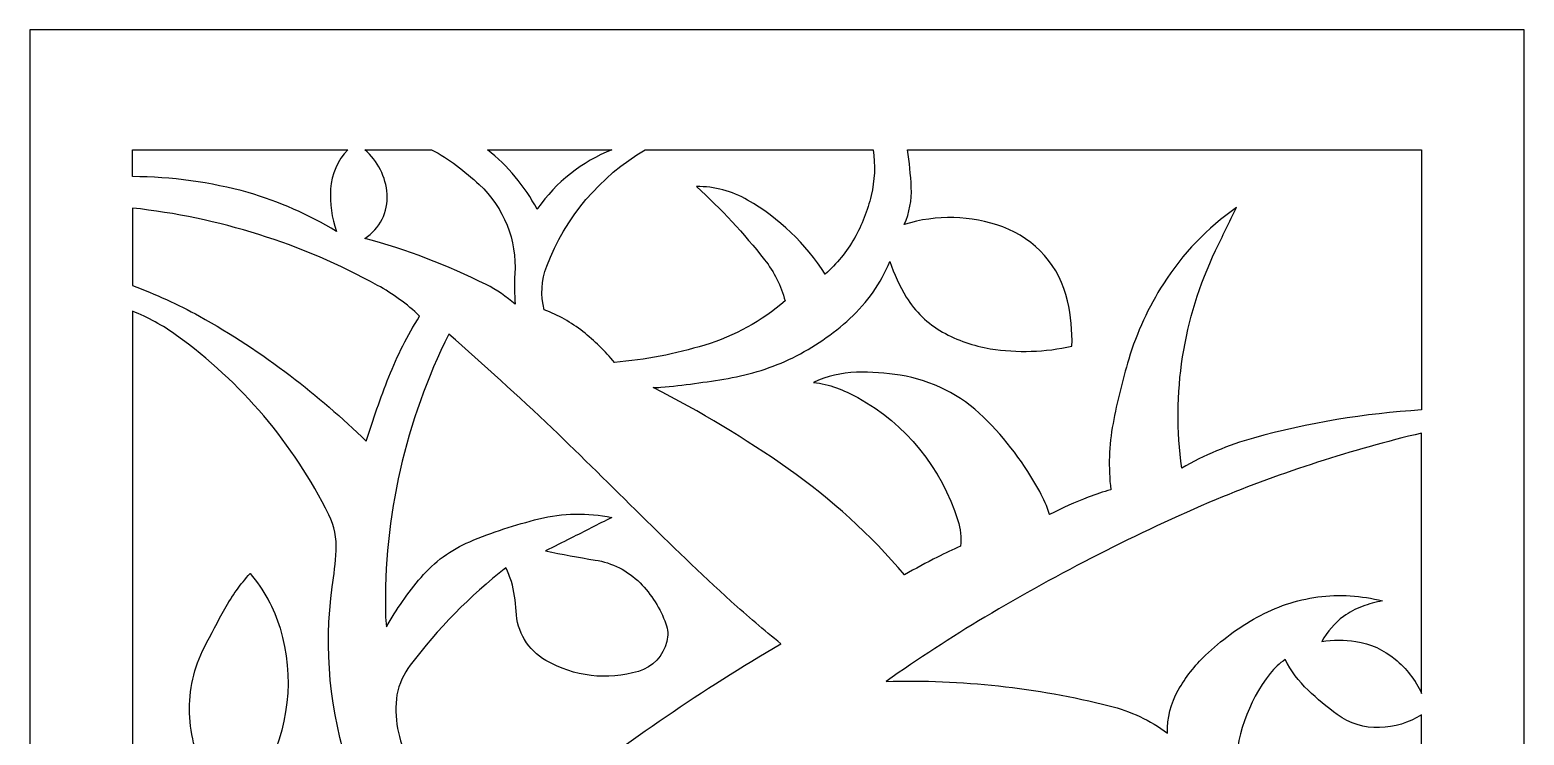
# Model space of a CAD drawing. Header units: centimetres. Extents: x -9.9 to 9.5, y -12.3 to 11.4.
# Drawn here: x -9.86 to -0.66, y 7.04 to 11.39 of the extents above; entities that cross this region are included whole.
import ezdxf

# ---------------------------------------------------------------- set-up
doc = ezdxf.new("R2010")
doc.units = ezdxf.units.CM
doc.header["$MEASUREMENT"] = 0
doc.layers.add('layer 1', color=7, linetype='Continuous')

msp = doc.modelspace()

# ---------------------------------------------------------------- linework, layer by layer
at = {"layer": 'layer 1', "color": 242}
for points, knots in [([(-9.86086, 11.39001), (-9.86086, 11.39001), (-0.6576, 11.39001), (-0.6576, 11.39001), (-0.6576, 11.39001), (-0.6576, 11.39001), (-0.6576, -12.28689), (-0.6576, -12.28689), (-0.6576, -12.28689), (-0.6576, -12.28689), (-9.86086, -12.28689), (-9.86086, -12.28689), (-9.86086, -12.28689), (-9.86086, -12.28689), (-9.86086, 11.39001), (-9.86086, 11.39001)], [0, 0, 0, 0, 0.2, 0.2, 0.2, 0.2, 0.4, 0.4, 0.4, 0.4, 0.6, 0.6, 0.6, 0.6, 1, 1, 1, 1]), ([(-9.22926, 10.48524), (-8.98853, 10.48461), (-8.74891, 10.45166), (-8.51692, 10.38739), (-8.51692, 10.38739), (-8.32595, 10.33196), (-8.14306, 10.25147), (-7.97318, 10.14812), (-7.97318, 10.14812), (-8.00195, 10.23202), (-8.01399, 10.32082), (-8.00864, 10.40938), (-8.00864, 10.40938), (-8.00317, 10.49985), (-7.96577, 10.58549), (-7.90313, 10.65098), (-7.90313, 10.65098), (-7.90313, 10.65098), (-9.22926, 10.65098), (-9.22926, 10.65098), (-9.22926, 10.65098), (-9.22926, 10.65098), (-9.22926, 10.48524), (-9.22926, 10.48524)], [0, 0, 0, 0, 0.1428571, 0.1428571, 0.1428571, 0.1428571, 0.2857143, 0.2857143, 0.2857143, 0.2857143, 0.4285714, 0.4285714, 0.4285714, 0.4285714, 0.5714286, 0.5714286, 0.5714286, 0.5714286, 0.7142857, 0.7142857, 0.7142857, 0.7142857, 1, 1, 1, 1]), ([(-7.79822, 10.65098), (-7.71759, 10.58215), (-7.66797, 10.48371), (-7.66056, 10.37793), (-7.66056, 10.37793), (-7.6529, 10.26859), (-7.70579, 10.16378), (-7.79822, 10.10487), (-7.79822, 10.10487), (-7.54002, 10.03528), (-7.28944, 9.93983), (-7.05039, 9.82002), (-7.05039, 9.82002), (-6.9857, 9.78759), (-6.92557, 9.7467), (-6.87167, 9.6984), (-6.87167, 9.6984), (-6.87699, 9.76114), (-6.87769, 9.82416), (-6.87379, 9.887), (-6.87379, 9.887), (-6.86102, 10.09381), (-6.9414, 10.29535), (-7.09312, 10.43649), (-7.09312, 10.43649), (-7.13766, 10.47797), (-7.18422, 10.51725), (-7.23262, 10.55421), (-7.23262, 10.55421), (-7.28109, 10.59123), (-7.33291, 10.62363), (-7.3874, 10.65098), (-7.3874, 10.65098), (-7.3874, 10.65098), (-7.79822, 10.65098), (-7.79822, 10.65098)], [0, 0, 0, 0, 0.1, 0.1, 0.1, 0.1, 0.2, 0.2, 0.2, 0.2, 0.3, 0.3, 0.3, 0.3, 0.4, 0.4, 0.4, 0.4, 0.5, 0.5, 0.5, 0.5, 0.6, 0.6, 0.6, 0.6, 0.7, 0.7, 0.7, 0.7, 0.8, 0.8, 0.8, 0.8, 1, 1, 1, 1]), ([(-6.2773, 10.65098), (-6.2773, 10.65098), (-7.04214, 10.65098), (-7.04214, 10.65098), (-7.04214, 10.65098), (-6.97989, 10.60157), (-6.92275, 10.546), (-6.87167, 10.4851), (-6.87167, 10.4851), (-6.81985, 10.42281), (-6.77448, 10.35545), (-6.7362, 10.28408), (-6.7362, 10.28408), (-6.73537, 10.28568), (-6.73439, 10.28724), (-6.73335, 10.28874), (-6.73335, 10.28874), (-6.61994, 10.45138), (-6.46137, 10.57731), (-6.2773, 10.65098)], [0, 0, 0, 0, 0.1666667, 0.1666667, 0.1666667, 0.1666667, 0.3333333, 0.3333333, 0.3333333, 0.3333333, 0.5, 0.5, 0.5, 0.5, 0.6666667, 0.6666667, 0.6666667, 0.6666667, 1, 1, 1, 1]), ([(-4.66708, 10.65098), (-4.66708, 10.65098), (-6.07189, 10.65098), (-6.07189, 10.65098), (-6.07189, 10.65098), (-6.34922, 10.48729), (-6.56277, 10.23456), (-6.67785, 9.93377), (-6.67785, 9.93377), (-6.71087, 9.84741), (-6.71602, 9.7529), (-6.6925, 9.66347), (-6.6925, 9.66347), (-6.60648, 9.6325), (-6.5261, 9.58757), (-6.45462, 9.53054), (-6.45462, 9.53054), (-6.38346, 9.47375), (-6.31818, 9.4099), (-6.25983, 9.34003), (-6.25983, 9.34003), (-6.07154, 9.35652), (-5.88548, 9.39233), (-5.70453, 9.44692), (-5.70453, 9.44692), (-5.52202, 9.50197), (-5.35329, 9.59495), (-5.20926, 9.71984), (-5.20926, 9.71984), (-5.23372, 9.81223), (-5.27684, 9.89856), (-5.33603, 9.97362), (-5.33603, 9.97362), (-5.46325, 10.13504), (-5.60324, 10.28589), (-5.75471, 10.4248), (-5.75471, 10.4248), (-5.6444, 10.42504), (-5.5359, 10.39619), (-5.44021, 10.34128), (-5.44021, 10.34128), (-5.24632, 10.22993), (-5.08229, 10.07314), (-4.96227, 9.88446), (-4.96227, 9.88446), (-4.89034, 9.94773), (-4.82952, 10.02251), (-4.78219, 10.10578), (-4.78219, 10.10578), (-4.73616, 10.18838), (-4.70157, 10.27687), (-4.67937, 10.36881), (-4.67937, 10.36881), (-4.65703, 10.4612), (-4.65285, 10.55703), (-4.66708, 10.65098)], [0, 0, 0, 0, 0.0666667, 0.0666667, 0.0666667, 0.0666667, 0.1333333, 0.1333333, 0.1333333, 0.1333333, 0.2, 0.2, 0.2, 0.2, 0.2666667, 0.2666667, 0.2666667, 0.2666667, 0.3333333, 0.3333333, 0.3333333, 0.3333333, 0.4, 0.4, 0.4, 0.4, 0.4666667, 0.4666667, 0.4666667, 0.4666667, 0.5333333, 0.5333333, 0.5333333, 0.5333333, 0.6, 0.6, 0.6, 0.6, 0.6666667, 0.6666667, 0.6666667, 0.6666667, 0.7333333, 0.7333333, 0.7333333, 0.7333333, 0.8, 0.8, 0.8, 0.8, 0.8666667, 0.8666667, 0.8666667, 0.8666667, 1, 1, 1, 1]), ([(-1.28917, 9.04717), (-1.28917, 9.04717), (-1.28917, 10.65098), (-1.28917, 10.65098), (-1.28917, 10.65098), (-1.28917, 10.65098), (-4.45517, 10.65098), (-4.45517, 10.65098), (-4.45517, 10.65098), (-4.44362, 10.57422), (-4.436, 10.49693), (-4.43227, 10.4194), (-4.43227, 10.4194), (-4.42848, 10.34087), (-4.44313, 10.2625), (-4.475, 10.19065), (-4.475, 10.19065), (-4.27694, 10.25206), (-4.06405, 10.24674), (-3.86925, 10.17558), (-3.86925, 10.17558), (-3.66725, 10.10177), (-3.51662, 9.92998), (-3.46971, 9.72008), (-3.46971, 9.72008), (-3.44918, 9.62832), (-3.43999, 9.53437), (-3.44229, 9.44035), (-3.44229, 9.44035), (-3.60754, 9.40384), (-3.77822, 9.39859), (-3.94539, 9.42486), (-3.94539, 9.42486), (-4.04842, 9.44188), (-4.1478, 9.47664), (-4.23897, 9.52755), (-4.23897, 9.52755), (-4.33101, 9.57894), (-4.40819, 9.65338), (-4.46289, 9.74347), (-4.46289, 9.74347), (-4.50475, 9.8124), (-4.53893, 9.88575), (-4.56481, 9.96213), (-4.56481, 9.96213), (-4.61952, 9.82855), (-4.70327, 9.7087), (-4.80989, 9.61138), (-4.80989, 9.61138), (-4.91575, 9.51474), (-5.0344, 9.43314), (-5.16249, 9.36887), (-5.16249, 9.36887), (-5.28853, 9.30812), (-5.4225, 9.26539), (-5.5604, 9.2419), (-5.5604, 9.2419), (-5.69768, 9.21851), (-5.83582, 9.20024), (-5.97445, 9.18706), (-5.97445, 9.18706), (-5.98994, 9.1856), (-6.00549, 9.18483), (-6.02105, 9.18479), (-6.02105, 9.18479), (-5.73254, 9.03798), (-5.45483, 8.87085), (-5.19002, 8.68469), (-5.19002, 8.68469), (-4.92448, 8.498), (-4.68375, 8.27822), (-4.47368, 8.03078), (-4.47368, 8.03078), (-4.40736, 8.06919), (-4.33995, 8.1057), (-4.27158, 8.14028), (-4.27158, 8.14028), (-4.22443, 8.16395), (-4.17669, 8.18639), (-4.12842, 8.20765), (-4.12842, 8.20765), (-4.12369, 8.26141), (-4.12954, 8.31556), (-4.14558, 8.36709), (-4.14558, 8.36709), (-4.246, 8.68918), (-4.46641, 8.96007), (-4.76142, 9.12376), (-4.76142, 9.12376), (-4.8037, 9.14721), (-4.84772, 9.16736), (-4.89309, 9.18406), (-4.89309, 9.18406), (-4.93857, 9.20077), (-4.9859, 9.21183), (-5.03409, 9.21705), (-5.03409, 9.21705), (-4.95145, 9.25585), (-4.86164, 9.27704), (-4.7704, 9.2793), (-4.7704, 9.2793), (-4.67992, 9.28157), (-4.58942, 9.27551), (-4.50006, 9.26124), (-4.50006, 9.26124), (-4.30638, 9.23034), (-4.12696, 9.13998), (-3.98676, 9.00277), (-3.98676, 9.00277), (-3.8491, 8.868), (-3.7325, 8.71326), (-3.64088, 8.54383), (-3.64088, 8.54383), (-3.61662, 8.49901), (-3.59623, 8.45224), (-3.57984, 8.40401), (-3.57984, 8.40401), (-3.50224, 8.44306), (-3.42284, 8.47834), (-3.34186, 8.5098), (-3.34186, 8.5098), (-3.29624, 8.52709), (-3.24993, 8.54254), (-3.20306, 8.55604), (-3.20306, 8.55604), (-3.21945, 8.69193), (-3.21489, 8.82958), (-3.18956, 8.96411), (-3.18956, 8.96411), (-3.16433, 9.09794), (-3.132, 9.23031), (-3.09264, 9.3607), (-3.09264, 9.3607), (-3.0432, 9.52463), (-2.97134, 9.68093), (-2.87916, 9.8252), (-2.87916, 9.8252), (-2.76137, 10.00946), (-2.60865, 10.16893), (-2.42965, 10.29455), (-2.42965, 10.29455), (-2.4729, 10.20651), (-2.51571, 10.11823), (-2.55798, 10.02974), (-2.55798, 10.02974), (-2.7573, 9.61252), (-2.82989, 9.14631), (-2.76677, 8.68827), (-2.76677, 8.68827), (-2.628, 8.76872), (-2.47955, 8.83118), (-2.32502, 8.87416), (-2.32502, 8.87416), (-1.98682, 8.96822), (-1.63954, 9.02622), (-1.28917, 9.04717)], [0, 0, 0, 0, 0.025, 0.025, 0.025, 0.025, 0.05, 0.05, 0.05, 0.05, 0.075, 0.075, 0.075, 0.075, 0.1, 0.1, 0.1, 0.1, 0.125, 0.125, 0.125, 0.125, 0.15, 0.15, 0.15, 0.15, 0.175, 0.175, 0.175, 0.175, 0.2, 0.2, 0.2, 0.2, 0.225, 0.225, 0.225, 0.225, 0.25, 0.25, 0.25, 0.25, 0.275, 0.275, 0.275, 0.275, 0.3, 0.3, 0.3, 0.3, 0.325, 0.325, 0.325, 0.325, 0.35, 0.35, 0.35, 0.35, 0.375, 0.375, 0.375, 0.375, 0.4, 0.4, 0.4, 0.4, 0.425, 0.425, 0.425, 0.425, 0.45, 0.45, 0.45, 0.45, 0.475, 0.475, 0.475, 0.475, 0.5, 0.5, 0.5, 0.5, 0.525, 0.525, 0.525, 0.525, 0.55, 0.55, 0.55, 0.55, 0.575, 0.575, 0.575, 0.575, 0.6, 0.6, 0.6, 0.6, 0.625, 0.625, 0.625, 0.625, 0.65, 0.65, 0.65, 0.65, 0.675, 0.675, 0.675, 0.675, 0.7, 0.7, 0.7, 0.7, 0.725, 0.725, 0.725, 0.725, 0.75, 0.75, 0.75, 0.75, 0.775, 0.775, 0.775, 0.775, 0.8, 0.8, 0.8, 0.8, 0.825, 0.825, 0.825, 0.825, 0.85, 0.85, 0.85, 0.85, 0.875, 0.875, 0.875, 0.875, 0.9, 0.9, 0.9, 0.9, 0.925, 0.925, 0.925, 0.925, 0.95, 0.95, 0.95, 0.95, 1, 1, 1, 1]), ([(-9.22926, 9.81386), (-9.22926, 9.81386), (-9.22926, 10.29163), (-9.22926, 10.29163), (-9.22926, 10.29163), (-8.69943, 10.23456), (-8.18607, 10.07265), (-7.71937, 9.81543), (-7.71937, 9.81543), (-7.62531, 9.76361), (-7.53825, 9.7), (-7.46026, 9.62616), (-7.46026, 9.62616), (-7.53518, 9.50733), (-7.59876, 9.38175), (-7.65022, 9.25105), (-7.65022, 9.25105), (-7.70162, 9.12059), (-7.74779, 8.98819), (-7.78875, 8.85408), (-7.78875, 8.85408), (-7.93688, 8.99842), (-8.09358, 9.13375), (-8.25796, 9.25933), (-8.25796, 9.25933), (-8.43525, 9.39476), (-8.62197, 9.51732), (-8.81673, 9.62616), (-8.81673, 9.62616), (-8.94969, 9.6983), (-9.08753, 9.76104), (-9.22926, 9.81386)], [0, 0, 0, 0, 0.1111111, 0.1111111, 0.1111111, 0.1111111, 0.2222222, 0.2222222, 0.2222222, 0.2222222, 0.3333333, 0.3333333, 0.3333333, 0.3333333, 0.4444444, 0.4444444, 0.4444444, 0.4444444, 0.5555556, 0.5555556, 0.5555556, 0.5555556, 0.6666667, 0.6666667, 0.6666667, 0.6666667, 0.7777778, 0.7777778, 0.7777778, 0.7777778, 1, 1, 1, 1]), ([(-9.22926, 6.74174), (-9.22926, 6.74174), (-9.22926, 9.65592), (-9.22926, 9.65592), (-9.22926, 9.65592), (-9.13294, 9.61774), (-9.04166, 9.56781), (-8.95759, 9.50723), (-8.95759, 9.50723), (-8.55927, 9.22032), (-8.23705, 8.8402), (-8.01911, 8.40032), (-8.01911, 8.40032), (-7.98532, 8.33212), (-7.96998, 8.25623), (-7.9746, 8.18027), (-7.9746, 8.18027), (-7.97913, 8.10552), (-7.9871, 8.03102), (-7.99841, 7.95701), (-7.99841, 7.95701), (-8.05098, 7.57493), (-8.01417, 7.186), (-7.89067, 6.8206), (-7.89067, 6.8206), (-7.86433, 6.74261), (-7.83089, 6.66724), (-7.79077, 6.59539), (-7.79077, 6.59539), (-7.90539, 6.63387), (-8.02033, 6.67128), (-8.13565, 6.70764), (-8.13565, 6.70764), (-8.23162, 6.73792), (-8.32787, 6.76732), (-8.42436, 6.79589), (-8.42436, 6.79589), (-8.42234, 6.79913), (-8.42036, 6.8024), (-8.41848, 6.80574), (-8.41848, 6.80574), (-8.26516, 7.07883), (-8.2296, 7.40234), (-8.32011, 7.70219), (-8.32011, 7.70219), (-8.35751, 7.8261), (-8.42029, 7.94079), (-8.50457, 8.03902), (-8.50457, 8.03902), (-8.56473, 7.97298), (-8.61689, 7.90011), (-8.66001, 7.82182), (-8.66001, 7.82182), (-8.70295, 7.74384), (-8.74474, 7.66523), (-8.78535, 7.586), (-8.78535, 7.586), (-8.84997, 7.46), (-8.88142, 7.31969), (-8.87679, 7.17814), (-8.87679, 7.17814), (-8.87217, 7.03703), (-8.835, 6.89892), (-8.76809, 6.77456), (-8.76809, 6.77456), (-8.84502, 6.78458), (-8.9229, 6.78507), (-8.99994, 6.77605), (-8.99994, 6.77605), (-9.07674, 6.76704), (-9.15319, 6.75559), (-9.22926, 6.74174)], [0, 0, 0, 0, 0.0526316, 0.0526316, 0.0526316, 0.0526316, 0.1052632, 0.1052632, 0.1052632, 0.1052632, 0.1578947, 0.1578947, 0.1578947, 0.1578947, 0.2105263, 0.2105263, 0.2105263, 0.2105263, 0.2631579, 0.2631579, 0.2631579, 0.2631579, 0.3157895, 0.3157895, 0.3157895, 0.3157895, 0.3684211, 0.3684211, 0.3684211, 0.3684211, 0.4210526, 0.4210526, 0.4210526, 0.4210526, 0.4736842, 0.4736842, 0.4736842, 0.4736842, 0.5263158, 0.5263158, 0.5263158, 0.5263158, 0.5789474, 0.5789474, 0.5789474, 0.5789474, 0.6315789, 0.6315789, 0.6315789, 0.6315789, 0.6842105, 0.6842105, 0.6842105, 0.6842105, 0.7368421, 0.7368421, 0.7368421, 0.7368421, 0.7894737, 0.7894737, 0.7894737, 0.7894737, 0.8421053, 0.8421053, 0.8421053, 0.8421053, 0.8947368, 0.8947368, 0.8947368, 0.8947368, 1, 1, 1, 1]), ([(-7.28033, 9.51533), (-7.06525, 9.32548), (-6.85312, 9.13229), (-6.64402, 8.93585), (-6.64402, 8.93585), (-6.46085, 8.75721), (-6.27841, 8.57783), (-6.09673, 8.39771), (-6.09673, 8.39771), (-5.91506, 8.21764), (-5.73007, 8.04094), (-5.54185, 7.86775), (-5.54185, 7.86775), (-5.44195, 7.7779), (-5.33965, 7.69077), (-5.23505, 7.60642), (-5.23505, 7.60642), (-5.71734, 7.32418), (-6.17927, 7.00871), (-6.61765, 6.66216), (-6.61765, 6.66216), (-6.81905, 6.50293), (-6.99301, 6.31182), (-7.13261, 6.09636), (-7.13261, 6.09636), (-7.16699, 6.16748), (-7.20082, 6.23885), (-7.23412, 6.3105), (-7.23412, 6.3105), (-7.26752, 6.38236), (-7.30208, 6.45369), (-7.33774, 6.52447), (-7.33774, 6.52447), (-7.40076, 6.64602), (-7.46427, 6.76729), (-7.52829, 6.88828), (-7.52829, 6.88828), (-7.59385, 7.01219), (-7.61922, 7.1535), (-7.60088, 7.29248), (-7.60088, 7.29248), (-7.58679, 7.35835), (-7.55853, 7.42043), (-7.51813, 7.47433), (-7.51813, 7.47433), (-7.3494, 7.69958), (-7.15116, 7.90119), (-6.92884, 8.07372), (-6.92884, 8.07372), (-6.91503, 8.04685), (-6.90375, 8.0187), (-6.89526, 7.98972), (-6.89526, 7.98972), (-6.87824, 7.93032), (-6.86847, 7.86911), (-6.8661, 7.80738), (-6.8661, 7.80738), (-6.86126, 7.68148), (-6.79233, 7.56689), (-6.68328, 7.50377), (-6.68328, 7.50377), (-6.5103, 7.40362), (-6.30388, 7.37913), (-6.11229, 7.43606), (-6.11229, 7.43606), (-6.02536, 7.46191), (-5.95883, 7.53196), (-5.93757, 7.6201), (-5.93757, 7.6201), (-5.9288, 7.6565), (-5.93089, 7.69467), (-5.94362, 7.72992), (-5.94362, 7.72992), (-5.97779, 7.82446), (-6.03215, 7.91038), (-6.10293, 7.98175), (-6.10293, 7.98175), (-6.17771, 8.05712), (-6.27465, 8.1065), (-6.3796, 8.12261), (-6.3796, 8.12261), (-6.48187, 8.13833), (-6.58369, 8.15713), (-6.68484, 8.17898), (-6.68484, 8.17898), (-6.63289, 8.2048), (-6.58097, 8.23072), (-6.52916, 8.25682), (-6.52916, 8.25682), (-6.44505, 8.29927), (-6.36112, 8.342), (-6.27733, 8.38505), (-6.27733, 8.38505), (-6.42564, 8.41508), (-6.57871, 8.41198), (-6.72566, 8.376), (-6.72566, 8.376), (-6.87111, 8.3404), (-7.01347, 8.29343), (-7.15151, 8.23542), (-7.15151, 8.23542), (-7.26752, 8.18667), (-7.37038, 8.11126), (-7.45174, 8.01522), (-7.45174, 8.01522), (-7.53216, 7.92029), (-7.60349, 7.8181), (-7.66487, 7.70991), (-7.66487, 7.70991), (-7.66828, 7.73667), (-7.67027, 7.76364), (-7.67075, 7.79061), (-7.67075, 7.79061), (-7.68206, 8.38853), (-7.54799, 8.98053), (-7.28033, 9.51533)], [0, 0, 0, 0, 0.0333333, 0.0333333, 0.0333333, 0.0333333, 0.0666667, 0.0666667, 0.0666667, 0.0666667, 0.1, 0.1, 0.1, 0.1, 0.1333333, 0.1333333, 0.1333333, 0.1333333, 0.1666667, 0.1666667, 0.1666667, 0.1666667, 0.2, 0.2, 0.2, 0.2, 0.2333333, 0.2333333, 0.2333333, 0.2333333, 0.2666667, 0.2666667, 0.2666667, 0.2666667, 0.3, 0.3, 0.3, 0.3, 0.3333333, 0.3333333, 0.3333333, 0.3333333, 0.3666667, 0.3666667, 0.3666667, 0.3666667, 0.4, 0.4, 0.4, 0.4, 0.4333333, 0.4333333, 0.4333333, 0.4333333, 0.4666667, 0.4666667, 0.4666667, 0.4666667, 0.5, 0.5, 0.5, 0.5, 0.5333333, 0.5333333, 0.5333333, 0.5333333, 0.5666667, 0.5666667, 0.5666667, 0.5666667, 0.6, 0.6, 0.6, 0.6, 0.6333333, 0.6333333, 0.6333333, 0.6333333, 0.6666667, 0.6666667, 0.6666667, 0.6666667, 0.7, 0.7, 0.7, 0.7, 0.7333333, 0.7333333, 0.7333333, 0.7333333, 0.7666667, 0.7666667, 0.7666667, 0.7666667, 0.8, 0.8, 0.8, 0.8, 0.8333333, 0.8333333, 0.8333333, 0.8333333, 0.8666667, 0.8666667, 0.8666667, 0.8666667, 0.9, 0.9, 0.9, 0.9, 0.9333333, 0.9333333, 0.9333333, 0.9333333, 1, 1, 1, 1]), ([(-1.28917, 8.90485), (-1.28917, 8.90485), (-1.28917, 7.30069), (-1.28917, 7.30069), (-1.28917, 7.30069), (-1.32689, 7.38219), (-1.38236, 7.45418), (-1.45153, 7.51146), (-1.45153, 7.51146), (-1.52113, 7.56905), (-1.60499, 7.6067), (-1.69428, 7.62034), (-1.69428, 7.62034), (-1.7638, 7.63096), (-1.83455, 7.63099), (-1.90407, 7.62034), (-1.90407, 7.62034), (-1.87074, 7.68103), (-1.82473, 7.73382), (-1.7692, 7.77519), (-1.7692, 7.77519), (-1.73409, 7.8008), (-1.69564, 7.82154), (-1.65492, 7.83671), (-1.65492, 7.83671), (-1.61428, 7.85188), (-1.57225, 7.86305), (-1.52944, 7.87008), (-1.52944, 7.87008), (-1.65983, 7.90394), (-1.79547, 7.9124), (-1.92902, 7.89507), (-1.92902, 7.89507), (-2.06021, 7.87645), (-2.1868, 7.83389), (-2.30257, 7.76952), (-2.30257, 7.76952), (-2.41786, 7.70539), (-2.52447, 7.62685), (-2.61982, 7.53572), (-2.61982, 7.53572), (-2.686, 7.47245), (-2.74262, 7.39997), (-2.78796, 7.32046), (-2.78796, 7.32046), (-2.83393, 7.2398), (-2.85665, 7.14807), (-2.85359, 7.0553), (-2.85359, 7.0553), (-2.96104, 7.13447), (-3.08287, 7.19192), (-3.21235, 7.22442), (-3.21235, 7.22442), (-3.6613, 7.3372), (-4.12355, 7.38762), (-4.58628, 7.37419), (-4.58628, 7.37419), (-4.38919, 7.514), (-4.18671, 7.64606), (-3.97932, 7.77004), (-3.97932, 7.77004), (-3.52128, 8.0439), (-3.04511, 8.2864), (-2.55426, 8.49577), (-2.55426, 8.49577), (-2.14383, 8.66471), (-1.72083, 8.8015), (-1.28917, 8.90482), (-1.28917, 8.90482), (-1.28917, 8.90482), (-1.28917, 8.90485), (-1.28917, 8.90485)], [0, 0, 0, 0, 0.0526316, 0.0526316, 0.0526316, 0.0526316, 0.1052632, 0.1052632, 0.1052632, 0.1052632, 0.1578947, 0.1578947, 0.1578947, 0.1578947, 0.2105263, 0.2105263, 0.2105263, 0.2105263, 0.2631579, 0.2631579, 0.2631579, 0.2631579, 0.3157895, 0.3157895, 0.3157895, 0.3157895, 0.3684211, 0.3684211, 0.3684211, 0.3684211, 0.4210526, 0.4210526, 0.4210526, 0.4210526, 0.4736842, 0.4736842, 0.4736842, 0.4736842, 0.5263158, 0.5263158, 0.5263158, 0.5263158, 0.5789474, 0.5789474, 0.5789474, 0.5789474, 0.6315789, 0.6315789, 0.6315789, 0.6315789, 0.6842105, 0.6842105, 0.6842105, 0.6842105, 0.7368421, 0.7368421, 0.7368421, 0.7368421, 0.7894737, 0.7894737, 0.7894737, 0.7894737, 0.8421053, 0.8421053, 0.8421053, 0.8421053, 0.8947368, 0.8947368, 0.8947368, 0.8947368, 1, 1, 1, 1]), ([(-1.28917, 5.62656), (-1.39415, 5.82125), (-1.51897, 6.00453), (-1.66174, 6.17347), (-1.66174, 6.17347), (-1.77153, 6.29634), (-1.89099, 6.41013), (-2.01908, 6.51379), (-2.01908, 6.51379), (-2.15072, 6.62034), (-2.29004, 6.717), (-2.43595, 6.80306), (-2.43595, 6.80306), (-2.43539, 7.02771), (-2.35988, 7.24589), (-2.22156, 7.42294), (-2.22156, 7.42294), (-2.19557, 7.45624), (-2.16457, 7.48533), (-2.12966, 7.5092), (-2.12966, 7.5092), (-2.09313, 7.43919), (-2.04549, 7.37558), (-1.98856, 7.32081), (-1.98856, 7.32081), (-1.93198, 7.26635), (-1.87168, 7.21589), (-1.8081, 7.16975), (-1.8081, 7.16975), (-1.73283, 7.11515), (-1.6417, 7.087), (-1.54876, 7.08965), (-1.54876, 7.08965), (-1.45665, 7.09226), (-1.36701, 7.11961), (-1.28917, 7.16888), (-1.28917, 7.16888), (-1.28917, 7.16888), (-1.28917, 5.62653), (-1.28917, 5.62653), (-1.28917, 5.62653), (-1.28917, 5.62653), (-1.28917, 5.62656), (-1.28917, 5.62656)], [0, 0, 0, 0, 0.0833333, 0.0833333, 0.0833333, 0.0833333, 0.1666667, 0.1666667, 0.1666667, 0.1666667, 0.25, 0.25, 0.25, 0.25, 0.3333333, 0.3333333, 0.3333333, 0.3333333, 0.4166667, 0.4166667, 0.4166667, 0.4166667, 0.5, 0.5, 0.5, 0.5, 0.5833333, 0.5833333, 0.5833333, 0.5833333, 0.6666667, 0.6666667, 0.6666667, 0.6666667, 0.75, 0.75, 0.75, 0.75, 0.8333333, 0.8333333, 0.8333333, 0.8333333, 1, 1, 1, 1])]:
    msp.add_open_spline(points, degree=3, knots=knots, dxfattribs=at)
at = {"layer": 'layer 1', "lineweight": 9}
for points, knots in [([(-9.86086, 11.39001), (-9.86086, 11.39001), (-0.6576, 11.39001), (-0.6576, 11.39001), (-0.6576, 11.39001), (-0.6576, 11.39001), (-0.6576, -12.28689), (-0.6576, -12.28689), (-0.6576, -12.28689), (-0.6576, -12.28689), (-9.86086, -12.28689), (-9.86086, -12.28689), (-9.86086, -12.28689), (-9.86086, -12.28689), (-9.86086, 11.39001), (-9.86086, 11.39001)], [0, 0, 0, 0, 0.2, 0.2, 0.2, 0.2, 0.4, 0.4, 0.4, 0.4, 0.6, 0.6, 0.6, 0.6, 1, 1, 1, 1]), ([(-9.22926, 10.48524), (-8.98853, 10.48461), (-8.74891, 10.45166), (-8.51692, 10.38739), (-8.51692, 10.38739), (-8.32595, 10.33196), (-8.14306, 10.25147), (-7.97318, 10.14812), (-7.97318, 10.14812), (-8.00195, 10.23202), (-8.01399, 10.32082), (-8.00864, 10.40938), (-8.00864, 10.40938), (-8.00317, 10.49985), (-7.96577, 10.58549), (-7.90313, 10.65098), (-7.90313, 10.65098), (-7.90313, 10.65098), (-9.22926, 10.65098), (-9.22926, 10.65098), (-9.22926, 10.65098), (-9.22926, 10.65098), (-9.22926, 10.48524), (-9.22926, 10.48524)], [0, 0, 0, 0, 0.1428571, 0.1428571, 0.1428571, 0.1428571, 0.2857143, 0.2857143, 0.2857143, 0.2857143, 0.4285714, 0.4285714, 0.4285714, 0.4285714, 0.5714286, 0.5714286, 0.5714286, 0.5714286, 0.7142857, 0.7142857, 0.7142857, 0.7142857, 1, 1, 1, 1]), ([(-7.79822, 10.65098), (-7.71759, 10.58215), (-7.66797, 10.48371), (-7.66056, 10.37793), (-7.66056, 10.37793), (-7.6529, 10.26859), (-7.70579, 10.16378), (-7.79822, 10.10487), (-7.79822, 10.10487), (-7.54002, 10.03528), (-7.28944, 9.93983), (-7.05039, 9.82002), (-7.05039, 9.82002), (-6.9857, 9.78759), (-6.92557, 9.7467), (-6.87167, 9.6984), (-6.87167, 9.6984), (-6.87699, 9.76114), (-6.87769, 9.82416), (-6.87379, 9.887), (-6.87379, 9.887), (-6.86102, 10.09381), (-6.9414, 10.29535), (-7.09312, 10.43649), (-7.09312, 10.43649), (-7.13766, 10.47797), (-7.18422, 10.51725), (-7.23262, 10.55421), (-7.23262, 10.55421), (-7.28109, 10.59123), (-7.33291, 10.62363), (-7.3874, 10.65098), (-7.3874, 10.65098), (-7.3874, 10.65098), (-7.79822, 10.65098), (-7.79822, 10.65098)], [0, 0, 0, 0, 0.1, 0.1, 0.1, 0.1, 0.2, 0.2, 0.2, 0.2, 0.3, 0.3, 0.3, 0.3, 0.4, 0.4, 0.4, 0.4, 0.5, 0.5, 0.5, 0.5, 0.6, 0.6, 0.6, 0.6, 0.7, 0.7, 0.7, 0.7, 0.8, 0.8, 0.8, 0.8, 1, 1, 1, 1]), ([(-6.2773, 10.65098), (-6.2773, 10.65098), (-7.04214, 10.65098), (-7.04214, 10.65098), (-7.04214, 10.65098), (-6.97989, 10.60157), (-6.92275, 10.546), (-6.87167, 10.4851), (-6.87167, 10.4851), (-6.81985, 10.42281), (-6.77448, 10.35545), (-6.7362, 10.28408), (-6.7362, 10.28408), (-6.73537, 10.28568), (-6.73439, 10.28724), (-6.73335, 10.28874), (-6.73335, 10.28874), (-6.61994, 10.45138), (-6.46137, 10.57731), (-6.2773, 10.65098)], [0, 0, 0, 0, 0.1666667, 0.1666667, 0.1666667, 0.1666667, 0.3333333, 0.3333333, 0.3333333, 0.3333333, 0.5, 0.5, 0.5, 0.5, 0.6666667, 0.6666667, 0.6666667, 0.6666667, 1, 1, 1, 1]), ([(-4.66708, 10.65098), (-4.66708, 10.65098), (-6.07189, 10.65098), (-6.07189, 10.65098), (-6.07189, 10.65098), (-6.34922, 10.48729), (-6.56277, 10.23456), (-6.67785, 9.93377), (-6.67785, 9.93377), (-6.71087, 9.84741), (-6.71602, 9.7529), (-6.6925, 9.66347), (-6.6925, 9.66347), (-6.60648, 9.6325), (-6.5261, 9.58757), (-6.45462, 9.53054), (-6.45462, 9.53054), (-6.38346, 9.47375), (-6.31818, 9.4099), (-6.25983, 9.34003), (-6.25983, 9.34003), (-6.07154, 9.35652), (-5.88548, 9.39233), (-5.70453, 9.44692), (-5.70453, 9.44692), (-5.52202, 9.50197), (-5.35329, 9.59495), (-5.20926, 9.71984), (-5.20926, 9.71984), (-5.23372, 9.81223), (-5.27684, 9.89856), (-5.33603, 9.97362), (-5.33603, 9.97362), (-5.46325, 10.13504), (-5.60324, 10.28589), (-5.75471, 10.4248), (-5.75471, 10.4248), (-5.6444, 10.42504), (-5.5359, 10.39619), (-5.44021, 10.34128), (-5.44021, 10.34128), (-5.24632, 10.22993), (-5.08229, 10.07314), (-4.96227, 9.88446), (-4.96227, 9.88446), (-4.89034, 9.94773), (-4.82952, 10.02251), (-4.78219, 10.10578), (-4.78219, 10.10578), (-4.73616, 10.18838), (-4.70157, 10.27687), (-4.67937, 10.36881), (-4.67937, 10.36881), (-4.65703, 10.4612), (-4.65285, 10.55703), (-4.66708, 10.65098)], [0, 0, 0, 0, 0.0666667, 0.0666667, 0.0666667, 0.0666667, 0.1333333, 0.1333333, 0.1333333, 0.1333333, 0.2, 0.2, 0.2, 0.2, 0.2666667, 0.2666667, 0.2666667, 0.2666667, 0.3333333, 0.3333333, 0.3333333, 0.3333333, 0.4, 0.4, 0.4, 0.4, 0.4666667, 0.4666667, 0.4666667, 0.4666667, 0.5333333, 0.5333333, 0.5333333, 0.5333333, 0.6, 0.6, 0.6, 0.6, 0.6666667, 0.6666667, 0.6666667, 0.6666667, 0.7333333, 0.7333333, 0.7333333, 0.7333333, 0.8, 0.8, 0.8, 0.8, 0.8666667, 0.8666667, 0.8666667, 0.8666667, 1, 1, 1, 1]), ([(-1.28917, 9.04717), (-1.28917, 9.04717), (-1.28917, 10.65098), (-1.28917, 10.65098), (-1.28917, 10.65098), (-1.28917, 10.65098), (-4.45517, 10.65098), (-4.45517, 10.65098), (-4.45517, 10.65098), (-4.44362, 10.57422), (-4.436, 10.49693), (-4.43227, 10.4194), (-4.43227, 10.4194), (-4.42848, 10.34087), (-4.44313, 10.2625), (-4.475, 10.19065), (-4.475, 10.19065), (-4.27694, 10.25206), (-4.06405, 10.24674), (-3.86925, 10.17558), (-3.86925, 10.17558), (-3.66725, 10.10177), (-3.51662, 9.92998), (-3.46971, 9.72008), (-3.46971, 9.72008), (-3.44918, 9.62832), (-3.43999, 9.53437), (-3.44229, 9.44035), (-3.44229, 9.44035), (-3.60754, 9.40384), (-3.77822, 9.39859), (-3.94539, 9.42486), (-3.94539, 9.42486), (-4.04842, 9.44188), (-4.1478, 9.47664), (-4.23897, 9.52755), (-4.23897, 9.52755), (-4.33101, 9.57894), (-4.40819, 9.65338), (-4.46289, 9.74347), (-4.46289, 9.74347), (-4.50475, 9.8124), (-4.53893, 9.88575), (-4.56481, 9.96213), (-4.56481, 9.96213), (-4.61952, 9.82855), (-4.70327, 9.7087), (-4.80989, 9.61138), (-4.80989, 9.61138), (-4.91575, 9.51474), (-5.0344, 9.43314), (-5.16249, 9.36887), (-5.16249, 9.36887), (-5.28853, 9.30812), (-5.4225, 9.26539), (-5.5604, 9.2419), (-5.5604, 9.2419), (-5.69768, 9.21851), (-5.83582, 9.20024), (-5.97445, 9.18706), (-5.97445, 9.18706), (-5.98994, 9.1856), (-6.00549, 9.18483), (-6.02105, 9.18479), (-6.02105, 9.18479), (-5.73254, 9.03798), (-5.45483, 8.87085), (-5.19002, 8.68469), (-5.19002, 8.68469), (-4.92448, 8.498), (-4.68375, 8.27822), (-4.47368, 8.03078), (-4.47368, 8.03078), (-4.40736, 8.06919), (-4.33995, 8.1057), (-4.27158, 8.14028), (-4.27158, 8.14028), (-4.22443, 8.16395), (-4.17669, 8.18639), (-4.12842, 8.20765), (-4.12842, 8.20765), (-4.12369, 8.26141), (-4.12954, 8.31556), (-4.14558, 8.36709), (-4.14558, 8.36709), (-4.246, 8.68918), (-4.46641, 8.96007), (-4.76142, 9.12376), (-4.76142, 9.12376), (-4.8037, 9.14721), (-4.84772, 9.16736), (-4.89309, 9.18406), (-4.89309, 9.18406), (-4.93857, 9.20077), (-4.9859, 9.21183), (-5.03409, 9.21705), (-5.03409, 9.21705), (-4.95145, 9.25585), (-4.86164, 9.27704), (-4.7704, 9.2793), (-4.7704, 9.2793), (-4.67992, 9.28157), (-4.58942, 9.27551), (-4.50006, 9.26124), (-4.50006, 9.26124), (-4.30638, 9.23034), (-4.12696, 9.13998), (-3.98676, 9.00277), (-3.98676, 9.00277), (-3.8491, 8.868), (-3.7325, 8.71326), (-3.64088, 8.54383), (-3.64088, 8.54383), (-3.61662, 8.49901), (-3.59623, 8.45224), (-3.57984, 8.40401), (-3.57984, 8.40401), (-3.50224, 8.44306), (-3.42284, 8.47834), (-3.34186, 8.5098), (-3.34186, 8.5098), (-3.29624, 8.52709), (-3.24993, 8.54254), (-3.20306, 8.55604), (-3.20306, 8.55604), (-3.21945, 8.69193), (-3.21489, 8.82958), (-3.18956, 8.96411), (-3.18956, 8.96411), (-3.16433, 9.09794), (-3.132, 9.23031), (-3.09264, 9.3607), (-3.09264, 9.3607), (-3.0432, 9.52463), (-2.97134, 9.68093), (-2.87916, 9.8252), (-2.87916, 9.8252), (-2.76137, 10.00946), (-2.60865, 10.16893), (-2.42965, 10.29455), (-2.42965, 10.29455), (-2.4729, 10.20651), (-2.51571, 10.11823), (-2.55798, 10.02974), (-2.55798, 10.02974), (-2.7573, 9.61252), (-2.82989, 9.14631), (-2.76677, 8.68827), (-2.76677, 8.68827), (-2.628, 8.76872), (-2.47955, 8.83118), (-2.32502, 8.87416), (-2.32502, 8.87416), (-1.98682, 8.96822), (-1.63954, 9.02622), (-1.28917, 9.04717)], [0, 0, 0, 0, 0.025, 0.025, 0.025, 0.025, 0.05, 0.05, 0.05, 0.05, 0.075, 0.075, 0.075, 0.075, 0.1, 0.1, 0.1, 0.1, 0.125, 0.125, 0.125, 0.125, 0.15, 0.15, 0.15, 0.15, 0.175, 0.175, 0.175, 0.175, 0.2, 0.2, 0.2, 0.2, 0.225, 0.225, 0.225, 0.225, 0.25, 0.25, 0.25, 0.25, 0.275, 0.275, 0.275, 0.275, 0.3, 0.3, 0.3, 0.3, 0.325, 0.325, 0.325, 0.325, 0.35, 0.35, 0.35, 0.35, 0.375, 0.375, 0.375, 0.375, 0.4, 0.4, 0.4, 0.4, 0.425, 0.425, 0.425, 0.425, 0.45, 0.45, 0.45, 0.45, 0.475, 0.475, 0.475, 0.475, 0.5, 0.5, 0.5, 0.5, 0.525, 0.525, 0.525, 0.525, 0.55, 0.55, 0.55, 0.55, 0.575, 0.575, 0.575, 0.575, 0.6, 0.6, 0.6, 0.6, 0.625, 0.625, 0.625, 0.625, 0.65, 0.65, 0.65, 0.65, 0.675, 0.675, 0.675, 0.675, 0.7, 0.7, 0.7, 0.7, 0.725, 0.725, 0.725, 0.725, 0.75, 0.75, 0.75, 0.75, 0.775, 0.775, 0.775, 0.775, 0.8, 0.8, 0.8, 0.8, 0.825, 0.825, 0.825, 0.825, 0.85, 0.85, 0.85, 0.85, 0.875, 0.875, 0.875, 0.875, 0.9, 0.9, 0.9, 0.9, 0.925, 0.925, 0.925, 0.925, 0.95, 0.95, 0.95, 0.95, 1, 1, 1, 1]), ([(-9.22926, 9.81386), (-9.22926, 9.81386), (-9.22926, 10.29163), (-9.22926, 10.29163), (-9.22926, 10.29163), (-8.69943, 10.23456), (-8.18607, 10.07265), (-7.71937, 9.81543), (-7.71937, 9.81543), (-7.62531, 9.76361), (-7.53825, 9.7), (-7.46026, 9.62616), (-7.46026, 9.62616), (-7.53518, 9.50733), (-7.59876, 9.38175), (-7.65022, 9.25105), (-7.65022, 9.25105), (-7.70162, 9.12059), (-7.74779, 8.98819), (-7.78875, 8.85408), (-7.78875, 8.85408), (-7.93688, 8.99842), (-8.09358, 9.13375), (-8.25796, 9.25933), (-8.25796, 9.25933), (-8.43525, 9.39476), (-8.62197, 9.51732), (-8.81673, 9.62616), (-8.81673, 9.62616), (-8.94969, 9.6983), (-9.08753, 9.76104), (-9.22926, 9.81386)], [0, 0, 0, 0, 0.1111111, 0.1111111, 0.1111111, 0.1111111, 0.2222222, 0.2222222, 0.2222222, 0.2222222, 0.3333333, 0.3333333, 0.3333333, 0.3333333, 0.4444444, 0.4444444, 0.4444444, 0.4444444, 0.5555556, 0.5555556, 0.5555556, 0.5555556, 0.6666667, 0.6666667, 0.6666667, 0.6666667, 0.7777778, 0.7777778, 0.7777778, 0.7777778, 1, 1, 1, 1]), ([(-9.22926, 6.74174), (-9.22926, 6.74174), (-9.22926, 9.65592), (-9.22926, 9.65592), (-9.22926, 9.65592), (-9.13294, 9.61774), (-9.04166, 9.56781), (-8.95759, 9.50723), (-8.95759, 9.50723), (-8.55927, 9.22032), (-8.23705, 8.8402), (-8.01911, 8.40032), (-8.01911, 8.40032), (-7.98532, 8.33212), (-7.96998, 8.25623), (-7.9746, 8.18027), (-7.9746, 8.18027), (-7.97913, 8.10552), (-7.9871, 8.03102), (-7.99841, 7.95701), (-7.99841, 7.95701), (-8.05098, 7.57493), (-8.01417, 7.186), (-7.89067, 6.8206), (-7.89067, 6.8206), (-7.86433, 6.74261), (-7.83089, 6.66724), (-7.79077, 6.59539), (-7.79077, 6.59539), (-7.90539, 6.63387), (-8.02033, 6.67128), (-8.13565, 6.70764), (-8.13565, 6.70764), (-8.23162, 6.73792), (-8.32787, 6.76732), (-8.42436, 6.79589), (-8.42436, 6.79589), (-8.42234, 6.79913), (-8.42036, 6.8024), (-8.41848, 6.80574), (-8.41848, 6.80574), (-8.26516, 7.07883), (-8.2296, 7.40234), (-8.32011, 7.70219), (-8.32011, 7.70219), (-8.35751, 7.8261), (-8.42029, 7.94079), (-8.50457, 8.03902), (-8.50457, 8.03902), (-8.56473, 7.97298), (-8.61689, 7.90011), (-8.66001, 7.82182), (-8.66001, 7.82182), (-8.70295, 7.74384), (-8.74474, 7.66523), (-8.78535, 7.586), (-8.78535, 7.586), (-8.84997, 7.46), (-8.88142, 7.31969), (-8.87679, 7.17814), (-8.87679, 7.17814), (-8.87217, 7.03703), (-8.835, 6.89892), (-8.76809, 6.77456), (-8.76809, 6.77456), (-8.84502, 6.78458), (-8.9229, 6.78507), (-8.99994, 6.77605), (-8.99994, 6.77605), (-9.07674, 6.76704), (-9.15319, 6.75559), (-9.22926, 6.74174)], [0, 0, 0, 0, 0.0526316, 0.0526316, 0.0526316, 0.0526316, 0.1052632, 0.1052632, 0.1052632, 0.1052632, 0.1578947, 0.1578947, 0.1578947, 0.1578947, 0.2105263, 0.2105263, 0.2105263, 0.2105263, 0.2631579, 0.2631579, 0.2631579, 0.2631579, 0.3157895, 0.3157895, 0.3157895, 0.3157895, 0.3684211, 0.3684211, 0.3684211, 0.3684211, 0.4210526, 0.4210526, 0.4210526, 0.4210526, 0.4736842, 0.4736842, 0.4736842, 0.4736842, 0.5263158, 0.5263158, 0.5263158, 0.5263158, 0.5789474, 0.5789474, 0.5789474, 0.5789474, 0.6315789, 0.6315789, 0.6315789, 0.6315789, 0.6842105, 0.6842105, 0.6842105, 0.6842105, 0.7368421, 0.7368421, 0.7368421, 0.7368421, 0.7894737, 0.7894737, 0.7894737, 0.7894737, 0.8421053, 0.8421053, 0.8421053, 0.8421053, 0.8947368, 0.8947368, 0.8947368, 0.8947368, 1, 1, 1, 1]), ([(-7.28033, 9.51533), (-7.06525, 9.32548), (-6.85312, 9.13229), (-6.64402, 8.93585), (-6.64402, 8.93585), (-6.46085, 8.75721), (-6.27841, 8.57783), (-6.09673, 8.39771), (-6.09673, 8.39771), (-5.91506, 8.21764), (-5.73007, 8.04094), (-5.54185, 7.86775), (-5.54185, 7.86775), (-5.44195, 7.7779), (-5.33965, 7.69077), (-5.23505, 7.60642), (-5.23505, 7.60642), (-5.71734, 7.32418), (-6.17927, 7.00871), (-6.61765, 6.66216), (-6.61765, 6.66216), (-6.81905, 6.50293), (-6.99301, 6.31182), (-7.13261, 6.09636), (-7.13261, 6.09636), (-7.16699, 6.16748), (-7.20082, 6.23885), (-7.23412, 6.3105), (-7.23412, 6.3105), (-7.26752, 6.38236), (-7.30208, 6.45369), (-7.33774, 6.52447), (-7.33774, 6.52447), (-7.40076, 6.64602), (-7.46427, 6.76729), (-7.52829, 6.88828), (-7.52829, 6.88828), (-7.59385, 7.01219), (-7.61922, 7.1535), (-7.60088, 7.29248), (-7.60088, 7.29248), (-7.58679, 7.35835), (-7.55853, 7.42043), (-7.51813, 7.47433), (-7.51813, 7.47433), (-7.3494, 7.69958), (-7.15116, 7.90119), (-6.92884, 8.07372), (-6.92884, 8.07372), (-6.91503, 8.04685), (-6.90375, 8.0187), (-6.89526, 7.98972), (-6.89526, 7.98972), (-6.87824, 7.93032), (-6.86847, 7.86911), (-6.8661, 7.80738), (-6.8661, 7.80738), (-6.86126, 7.68148), (-6.79233, 7.56689), (-6.68328, 7.50377), (-6.68328, 7.50377), (-6.5103, 7.40362), (-6.30388, 7.37913), (-6.11229, 7.43606), (-6.11229, 7.43606), (-6.02536, 7.46191), (-5.95883, 7.53196), (-5.93757, 7.6201), (-5.93757, 7.6201), (-5.9288, 7.6565), (-5.93089, 7.69467), (-5.94362, 7.72992), (-5.94362, 7.72992), (-5.97779, 7.82446), (-6.03215, 7.91038), (-6.10293, 7.98175), (-6.10293, 7.98175), (-6.17771, 8.05712), (-6.27465, 8.1065), (-6.3796, 8.12261), (-6.3796, 8.12261), (-6.48187, 8.13833), (-6.58369, 8.15713), (-6.68484, 8.17898), (-6.68484, 8.17898), (-6.63289, 8.2048), (-6.58097, 8.23072), (-6.52916, 8.25682), (-6.52916, 8.25682), (-6.44505, 8.29927), (-6.36112, 8.342), (-6.27733, 8.38505), (-6.27733, 8.38505), (-6.42564, 8.41508), (-6.57871, 8.41198), (-6.72566, 8.376), (-6.72566, 8.376), (-6.87111, 8.3404), (-7.01347, 8.29343), (-7.15151, 8.23542), (-7.15151, 8.23542), (-7.26752, 8.18667), (-7.37038, 8.11126), (-7.45174, 8.01522), (-7.45174, 8.01522), (-7.53216, 7.92029), (-7.60349, 7.8181), (-7.66487, 7.70991), (-7.66487, 7.70991), (-7.66828, 7.73667), (-7.67027, 7.76364), (-7.67075, 7.79061), (-7.67075, 7.79061), (-7.68206, 8.38853), (-7.54799, 8.98053), (-7.28033, 9.51533)], [0, 0, 0, 0, 0.0333333, 0.0333333, 0.0333333, 0.0333333, 0.0666667, 0.0666667, 0.0666667, 0.0666667, 0.1, 0.1, 0.1, 0.1, 0.1333333, 0.1333333, 0.1333333, 0.1333333, 0.1666667, 0.1666667, 0.1666667, 0.1666667, 0.2, 0.2, 0.2, 0.2, 0.2333333, 0.2333333, 0.2333333, 0.2333333, 0.2666667, 0.2666667, 0.2666667, 0.2666667, 0.3, 0.3, 0.3, 0.3, 0.3333333, 0.3333333, 0.3333333, 0.3333333, 0.3666667, 0.3666667, 0.3666667, 0.3666667, 0.4, 0.4, 0.4, 0.4, 0.4333333, 0.4333333, 0.4333333, 0.4333333, 0.4666667, 0.4666667, 0.4666667, 0.4666667, 0.5, 0.5, 0.5, 0.5, 0.5333333, 0.5333333, 0.5333333, 0.5333333, 0.5666667, 0.5666667, 0.5666667, 0.5666667, 0.6, 0.6, 0.6, 0.6, 0.6333333, 0.6333333, 0.6333333, 0.6333333, 0.6666667, 0.6666667, 0.6666667, 0.6666667, 0.7, 0.7, 0.7, 0.7, 0.7333333, 0.7333333, 0.7333333, 0.7333333, 0.7666667, 0.7666667, 0.7666667, 0.7666667, 0.8, 0.8, 0.8, 0.8, 0.8333333, 0.8333333, 0.8333333, 0.8333333, 0.8666667, 0.8666667, 0.8666667, 0.8666667, 0.9, 0.9, 0.9, 0.9, 0.9333333, 0.9333333, 0.9333333, 0.9333333, 1, 1, 1, 1]), ([(-1.28917, 8.90485), (-1.28917, 8.90485), (-1.28917, 7.30069), (-1.28917, 7.30069), (-1.28917, 7.30069), (-1.32689, 7.38219), (-1.38236, 7.45418), (-1.45153, 7.51146), (-1.45153, 7.51146), (-1.52113, 7.56905), (-1.60499, 7.6067), (-1.69428, 7.62034), (-1.69428, 7.62034), (-1.7638, 7.63096), (-1.83455, 7.63099), (-1.90407, 7.62034), (-1.90407, 7.62034), (-1.87074, 7.68103), (-1.82473, 7.73382), (-1.7692, 7.77519), (-1.7692, 7.77519), (-1.73409, 7.8008), (-1.69564, 7.82154), (-1.65492, 7.83671), (-1.65492, 7.83671), (-1.61428, 7.85188), (-1.57225, 7.86305), (-1.52944, 7.87008), (-1.52944, 7.87008), (-1.65983, 7.90394), (-1.79547, 7.9124), (-1.92902, 7.89507), (-1.92902, 7.89507), (-2.06021, 7.87645), (-2.1868, 7.83389), (-2.30257, 7.76952), (-2.30257, 7.76952), (-2.41786, 7.70539), (-2.52447, 7.62685), (-2.61982, 7.53572), (-2.61982, 7.53572), (-2.686, 7.47245), (-2.74262, 7.39997), (-2.78796, 7.32046), (-2.78796, 7.32046), (-2.83393, 7.2398), (-2.85665, 7.14807), (-2.85359, 7.0553), (-2.85359, 7.0553), (-2.96104, 7.13447), (-3.08287, 7.19192), (-3.21235, 7.22442), (-3.21235, 7.22442), (-3.6613, 7.3372), (-4.12355, 7.38762), (-4.58628, 7.37419), (-4.58628, 7.37419), (-4.38919, 7.514), (-4.18671, 7.64606), (-3.97932, 7.77004), (-3.97932, 7.77004), (-3.52128, 8.0439), (-3.04511, 8.2864), (-2.55426, 8.49577), (-2.55426, 8.49577), (-2.14383, 8.66471), (-1.72083, 8.8015), (-1.28917, 8.90482)], [0, 0, 0, 0, 0.0555556, 0.0555556, 0.0555556, 0.0555556, 0.1111111, 0.1111111, 0.1111111, 0.1111111, 0.1666667, 0.1666667, 0.1666667, 0.1666667, 0.2222222, 0.2222222, 0.2222222, 0.2222222, 0.2777778, 0.2777778, 0.2777778, 0.2777778, 0.3333333, 0.3333333, 0.3333333, 0.3333333, 0.3888889, 0.3888889, 0.3888889, 0.3888889, 0.4444444, 0.4444444, 0.4444444, 0.4444444, 0.5, 0.5, 0.5, 0.5, 0.5555556, 0.5555556, 0.5555556, 0.5555556, 0.6111111, 0.6111111, 0.6111111, 0.6111111, 0.6666667, 0.6666667, 0.6666667, 0.6666667, 0.7222222, 0.7222222, 0.7222222, 0.7222222, 0.7777778, 0.7777778, 0.7777778, 0.7777778, 0.8333333, 0.8333333, 0.8333333, 0.8333333, 0.8888889, 0.8888889, 0.8888889, 0.8888889, 1, 1, 1, 1]), ([(-1.28917, 5.62656), (-1.39415, 5.82125), (-1.51897, 6.00453), (-1.66174, 6.17347), (-1.66174, 6.17347), (-1.77153, 6.29634), (-1.89099, 6.41013), (-2.01908, 6.51379), (-2.01908, 6.51379), (-2.15072, 6.62034), (-2.29004, 6.717), (-2.43595, 6.80306), (-2.43595, 6.80306), (-2.43539, 7.02771), (-2.35988, 7.24589), (-2.22156, 7.42294), (-2.22156, 7.42294), (-2.19557, 7.45624), (-2.16457, 7.48533), (-2.12966, 7.5092), (-2.12966, 7.5092), (-2.09313, 7.43919), (-2.04549, 7.37558), (-1.98856, 7.32081), (-1.98856, 7.32081), (-1.93198, 7.26635), (-1.87168, 7.21589), (-1.8081, 7.16975), (-1.8081, 7.16975), (-1.73283, 7.11515), (-1.6417, 7.087), (-1.54876, 7.08965), (-1.54876, 7.08965), (-1.45665, 7.09226), (-1.36701, 7.11961), (-1.28917, 7.16888), (-1.28917, 7.16888), (-1.28917, 7.16888), (-1.28917, 5.62653), (-1.28917, 5.62653)], [0, 0, 0, 0, 0.0909091, 0.0909091, 0.0909091, 0.0909091, 0.1818182, 0.1818182, 0.1818182, 0.1818182, 0.2727273, 0.2727273, 0.2727273, 0.2727273, 0.3636364, 0.3636364, 0.3636364, 0.3636364, 0.4545455, 0.4545455, 0.4545455, 0.4545455, 0.5454545, 0.5454545, 0.5454545, 0.5454545, 0.6363636, 0.6363636, 0.6363636, 0.6363636, 0.7272727, 0.7272727, 0.7272727, 0.7272727, 0.8181818, 0.8181818, 0.8181818, 0.8181818, 1, 1, 1, 1])]:
    msp.add_open_spline(points, degree=3, knots=knots, dxfattribs=at)

doc.saveas('drawing.dxf')
